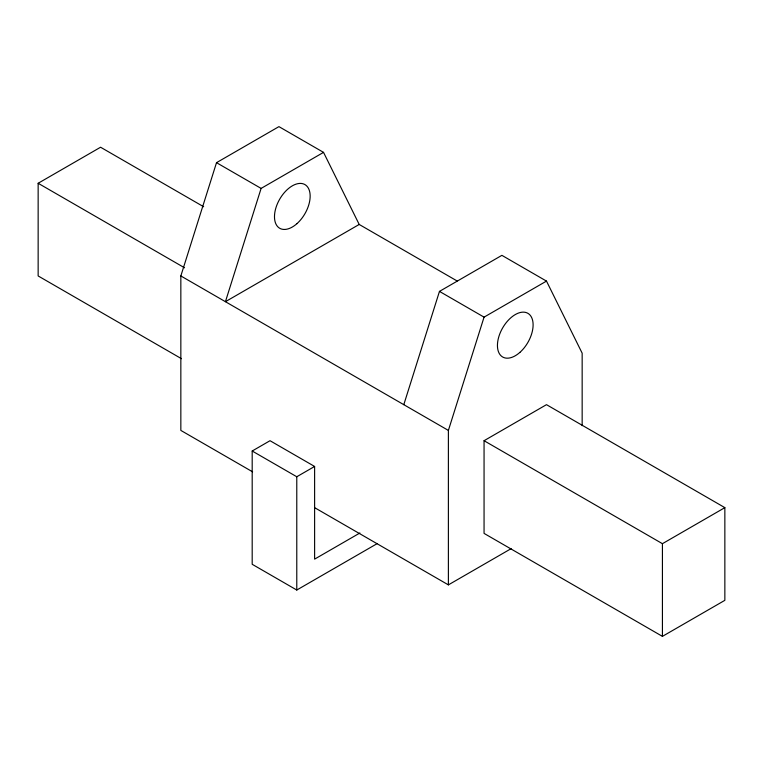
<?xml version="1.0" encoding="UTF-8"?>
<svg xmlns="http://www.w3.org/2000/svg" width="763" height="763" viewBox="0 0 763 763"><rect width="100%" height="100%" fill="white"/><g stroke="black" fill="none" stroke-linecap="round" stroke-linejoin="round"><path stroke-width="1.14" d="M252.601 471.839L180.841 430.418L180.841 275.948L216.511 162.672L278.943 126.629L323.531 152.371L359.201 224.456L457.151 281.003M323.531 152.371L261.108 188.413L225.428 301.69L359.201 224.456M403.799 404.667L439.469 291.39L501.892 255.347L546.489 281.099L582.159 353.183L582.159 425.659M511.153 548.645L448.386 584.878L448.386 430.418L484.057 317.141L546.489 281.099M181.46 358.686L38.15 275.948L38.15 183.273L100.573 147.23L203.673 206.754M377.227 543.59L296.778 590.028L252.191 564.286L252.191 451.009L270.026 440.709L314.614 466.46L314.614 559.136L359.888 532.994M252.191 451.009L296.778 476.751L314.614 466.46M484.057 440.709L546.489 404.667L724.85 507.643L724.85 600.328L662.427 636.371L484.057 533.394L484.057 440.709L662.427 543.685L724.85 507.643M216.511 162.672L261.108 188.413M439.469 291.39L484.057 317.141M38.15 183.273L184.551 267.794M180.841 275.948L448.386 430.418M314.614 507.653L448.386 584.878M662.427 543.685L662.427 636.371M296.778 476.751L296.778 590.028M519.889 352.392A25.227 14.564 -60 0 0 527.882 313.316A25.227 14.564 -60 0 0 498.048 339.773A25.227 14.564 -60 0 0 519.889 352.392M296.931 223.664A25.227 14.564 -60 0 0 304.933 184.589A25.227 14.564 -60 0 0 275.09 211.055A25.227 14.564 -60 0 0 296.931 223.664"/></g></svg>
